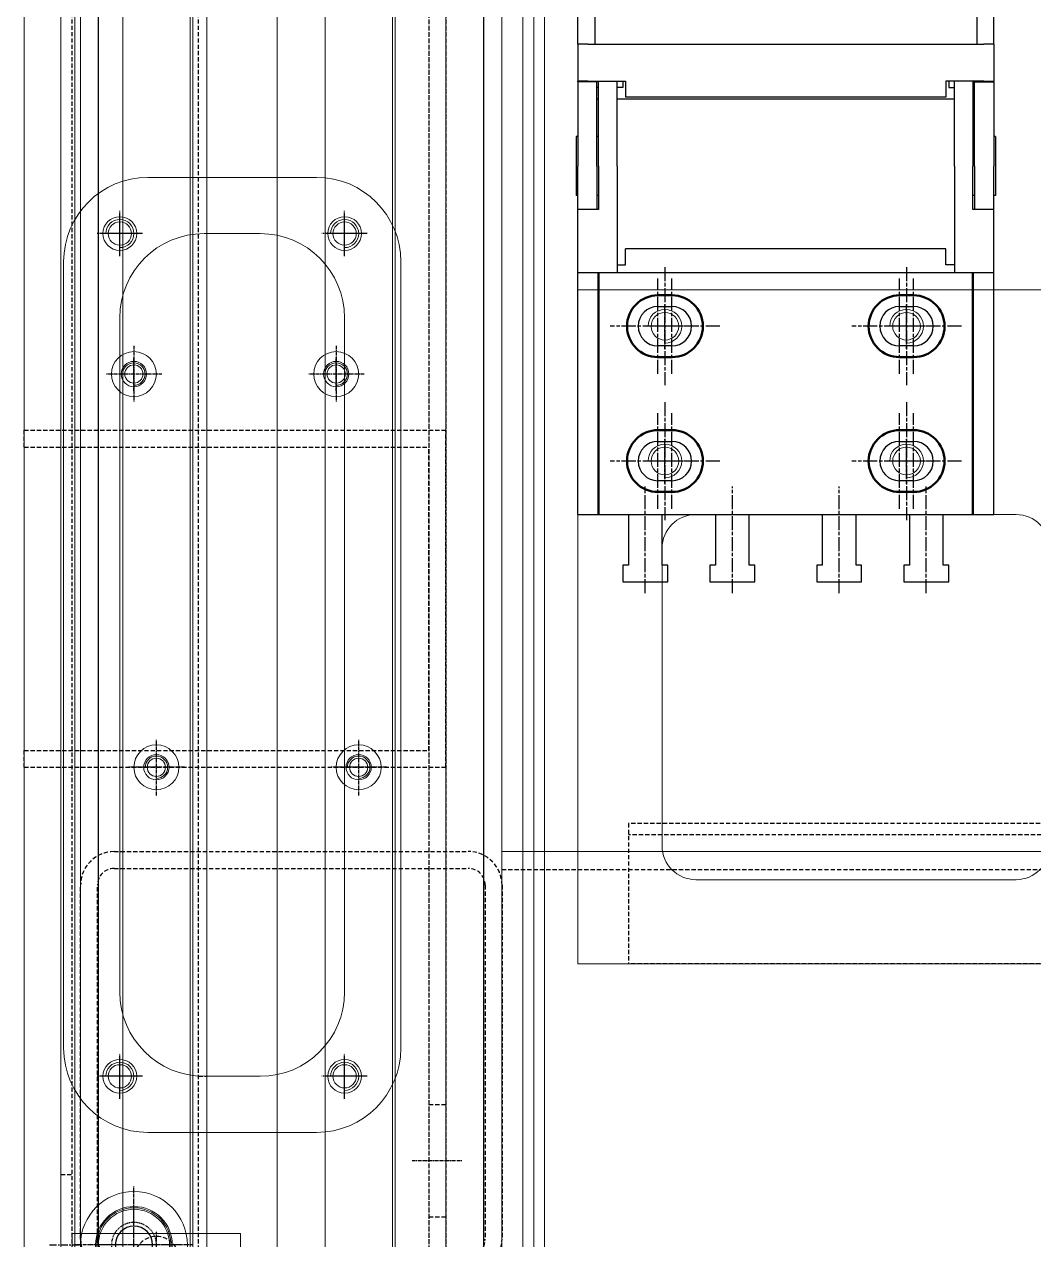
# Model space of a CAD drawing. Header units: millimetres. Extents: x -32759 to 129432, y 390 to 54305.
# Drawn here: x 20307 to 20486.6, y 24912.8 to 25129.2 of the extents above; entities that cross this region are included whole.
import ezdxf

# ---------------------------------------------------------------- set-up
doc = ezdxf.new("R2010")
doc.units = ezdxf.units.MM
for name, pattern in [('CENTER', [2, 1.25, -0.25, 0.25, -0.25]), ('CHAIN', [0.3543, 0.2362, -0.0295, 0.0591, -0.0295]), ('HIDDEN', [0.375, 0.25, -0.125])]:
    doc.linetypes.add(name, pattern=pattern)
for name, color, linetype in [('01-CENTER', 1, 'CENTER'), ('CL', 1, 'CENTER'), ('FL', 3, 'Continuous'), ('HL', 2, 'HIDDEN')]:
    doc.layers.add(name, color=color, linetype=linetype)
doc.layers.add('1111111', color=1, linetype='Continuous', lineweight=25)
doc.layers.add('_BODY', color=7, linetype='Continuous', lineweight=13)

# ---------------------------------------------------------------- blocks, each defined once
blk = doc.blocks.new('y8ll')
at = {"ltscale": 0.5}
for p, q in [((205707.54, 29889.07), (205707.54, 29814.07)), ((205707.54, 29814.07), (206532.54, 29814.07))]:
    blk.add_line(p, q, dxfattribs=at)
at = {"layer": 'HL', "ltscale": 3}
blk.add_line((205707.54, 29817.27), (206532.54, 29817.27), dxfattribs=at)
blk = doc.blocks.new('78E4TWT')
at = {"ltscale": 0.5}
for p, q in [((199299.89, 17897.84), (196019.89, 17897.84)), ((196019.89, 17822.84), (199299.89, 17822.84))]:
    blk.add_line(p, q, dxfattribs=at)
at = {"layer": 'HL', "ltscale": 3}
for p, q in [((196019.89, 17894.64), (199299.89, 17894.64)), ((196019.89, 17826.04), (199299.89, 17826.04))]:
    blk.add_line(p, q, dxfattribs=at)
blk = doc.blocks.new('78544')
at = {"color": 0, "rotation": 90}
blk.add_blockref('y8ll', (221328.38, -183563.49), dxfattribs=at)
blk.add_blockref('78E4TWT', (-6405.58, 4246.21))
blk = doc.blocks.new('R6WRWT')
at = {"ltscale": 0.5}
for p, q in [((208028.26, 17762.34), (205958.26, 17762.34)), ((205958.26, 17687.34), (208028.26, 17687.34))]:
    blk.add_line(p, q, dxfattribs=at)
at = {"layer": 'HL', "ltscale": 3}
for p, q in [((205958.26, 17759.14), (208028.26, 17759.14)), ((205958.26, 17690.54), (208028.26, 17690.54))]:
    blk.add_line(p, q, dxfattribs=at)
blk = doc.blocks.new('T7ETT')
at = {"ltscale": 0.5}
for p, q in [((206535.87, 18593.09), (206535.87, 18518.09)), ((206535.87, 18518.09), (208158.87, 18518.09))]:
    blk.add_line(p, q, dxfattribs=at)
at = {"layer": 'HL', "ltscale": 3}
blk.add_line((206535.87, 18521.29), (208158.87, 18521.29), dxfattribs=at)
blk = doc.blocks.new('tyudrt')
at = {"layer": 'HL', "ltscale": 3}
for p, q in [((311320.86, 131.85), (311383.86, 131.85)), ((311320.86, 128.85), (311383.86, 128.85)), ((311314.86, 62.85), (311314.86, 125.85)), ((311317.86, 62.85), (311317.86, 125.85)), ((311386.86, 125.85), (311386.86, 62.85)), ((311389.86, 125.85), (311389.86, 62.85)), ((311383.86, 59.85), (311320.86, 59.85)), ((311383.86, 56.85), (311320.86, 56.85))]:
    blk.add_line(p, q, dxfattribs=at)
for centre, radius, start, end in [((311320.86, 125.85), 6, 90, 180), ((311383.86, 125.85), 6, 0, 90), ((311320.86, 125.85), 3, 90, 180), ((311383.86, 125.85), 3, 0, 90), ((311320.86, 62.85), 6, 180, 270), ((311320.86, 62.85), 3, 180, 270), ((311383.86, 62.85), 6, 270, 0), ((311383.86, 62.85), 3, 270, 0)]:
    blk.add_arc(centre, radius, start, end, dxfattribs=at)
blk = doc.blocks.new('574534')
at = {"rotation": 90}
blk.add_blockref('T7ETT', (212121.92, -187231.41), dxfattribs=at)
at = {"color": 0, "rotation": 90}
blk.add_blockref('y8ll', (223417.89, -186403.08), dxfattribs=at)
blk.add_blockref('R6WRWT', (-13044.44, 1542.12))
at = {"xscale": -1}
blk.add_blockref('tyudrt', (504918.69, 19172.62), dxfattribs=at)
blk = doc.blocks.new('tyrer')
at = {"layer": 'CL', "ltscale": 0.5}
blk.add_line((278569.1, 7588.4), (278569.1, 7582.4), dxfattribs=at)
at = {"layer": 'HL', "ltscale": 3}
for p, q in [((278565.6, 7586.4), (278565.6, 7584.4)), ((278572.6, 7586.4), (278572.6, 7584.4))]:
    blk.add_line(p, q, dxfattribs=at)
blk = doc.blocks.new('uytyutyu')
at = {"layer": 'HL', "ltscale": 3}
for p, q in [((278638.26, 7512.39), (278638.26, 7537.39)), ((278718.26, 7537.39), (278638.26, 7537.39)), ((278716.26, 7514.39), (278716.26, 7537.39)), ((278718.26, 7512.39), (278718.26, 7537.39)), ((278716.26, 7514.39), (278638.26, 7514.39)), ((278718.26, 7512.39), (278638.26, 7512.39))]:
    blk.add_line(p, q, dxfattribs=at)
at = {"rotation": 90}
blk.add_blockref('tyrer', (286302.66, -271042.71), dxfattribs=at)
blk = doc.blocks.new('845e5')
at = {"ltscale": 0.5}
for p, q in [((253180.46, 54334.95), (254580.46, 54334.95)), ((253180.46, 54333.04), (254580.46, 54333.04)), ((253180.46, 54331.11), (254580.46, 54331.11))]:
    blk.add_line(p, q, dxfattribs=at)
at = {"rotation": 90}
blk.add_blockref('uytyutyu', (261147.85, -224288.38), dxfattribs=at)
blk = doc.blocks.new('A$C3030005A')
for p, q in [((0, 74.3), (0, 72.55)), ((0, 74.3), (6.59, 74.3)), ((6.69, 74.3), (6.59, 74.3)), ((6.59, 72.55), (6.59, 74.3)), ((6.69, 74.3), (21.69, 74.3)), ((6.69, 70.9), (6.69, 74.3)), ((16.44, 74.6), (26.94, 74.6)), ((16.44, 74.6), (16.44, 74.3)), ((29.39, 74.3), (21.69, 74.3)), ((26.94, 74.6), (26.94, 74.3)), ((40.69, 74.3), (29.39, 74.3)), ((29.39, 74.3), (29.39, 70.6)), ((83.69, 74.3), (40.69, 74.3)), ((40.69, 74.3), (40.69, 0.3)), ((83.69, 0.3), (83.69, 74.3)), ((0, 2.05), (0, 72.55)), ((6.59, 72.55), (6.59, 65.8)), ((6.59, 70.9), (6.69, 70.9)), ((6.59, 70.6), (21.69, 70.6)), ((21.69, 70.9), (6.69, 70.9)), ((7.69, 70.6), (7.69, 70.9)), ((9.69, 70.6), (9.69, 70.9)), ((16.44, 70.9), (16.44, 70.6)), ((21.69, 70.9), (29.39, 70.9)), ((29.39, 70.6), (21.69, 70.6)), ((26.94, 70.9), (26.94, 70.6)), ((21.69, 67.3), (6.59, 67.3)), ((7.69, 66.3), (7.69, 67.3)), ((9.69, 7.3), (9.69, 67.3)), ((21.69, 67.3), (40.69, 67.3)), ((39.29, 67.3), (39.29, 65.8)), ((6.59, 66.3), (7.69, 66.3)), ((6.59, 65.8), (9.44, 65.8)), ((9.44, 65.8), (9.44, 8.8)), ((39.29, 65.8), (36.44, 65.8)), ((36.44, 65.8), (36.44, 8.8)), ((92.69, 65.3), (83.69, 65.3)), ((92.69, 66.3), (92.69, 65.3)), ((95.69, 66.3), (92.69, 66.3)), ((95.69, 58.3), (95.69, 66.3)), ((46.69, 57.55), (46.69, 60.05)), ((53.69, 60.05), (53.69, 57.55)), ((70.69, 57.55), (70.69, 60.05)), ((77.69, 60.05), (77.69, 57.55)), ((83.69, 59.3), (92.69, 59.3)), ((92.69, 59.3), (92.69, 58.3)), ((92.69, 58.3), (95.69, 58.3)), ((92.69, 49.8), (83.69, 49.8)), ((92.69, 50.8), (92.69, 49.8)), ((95.69, 50.8), (92.69, 50.8)), ((95.69, 42.8), (95.69, 50.8)), ((83.69, 43.8), (92.69, 43.8)), ((92.69, 43.8), (92.69, 42.8)), ((92.69, 42.8), (95.69, 42.8)), ((92.69, 30.8), (83.69, 30.8)), ((92.69, 31.8), (92.69, 30.8)), ((95.69, 31.8), (92.69, 31.8)), ((95.69, 23.8), (95.69, 31.8)), ((83.69, 24.8), (92.69, 24.8)), ((92.69, 24.8), (92.69, 23.8)), ((92.69, 23.8), (95.69, 23.8)), ((46.69, 14.55), (46.69, 17.05)), ((53.69, 17.05), (53.69, 14.55)), ((70.69, 14.55), (70.69, 17.05)), ((77.69, 17.05), (77.69, 14.55)), ((92.69, 15.3), (83.69, 15.3)), ((92.69, 16.3), (92.69, 15.3)), ((95.69, 16.3), (92.69, 16.3)), ((95.69, 8.3), (95.69, 16.3)), ((6.59, 8.8), (9.44, 8.8)), ((6.59, 2.05), (6.59, 8.8)), ((39.29, 8.8), (36.44, 8.8)), ((39.29, 7.3), (39.29, 8.8)), ((83.69, 9.3), (92.69, 9.3)), ((92.69, 9.3), (92.69, 8.3)), ((6.59, 8.3), (7.69, 8.3)), ((21.69, 7.3), (6.59, 7.3)), ((7.69, 8.3), (7.69, 7.3)), ((21.69, 7.3), (40.69, 7.3)), ((92.69, 8.3), (95.69, 8.3)), ((21.69, 4), (6.59, 4)), ((6.59, 3.7), (6.69, 3.7)), ((6.69, 3.7), (6.69, 0.3)), ((21.69, 3.7), (6.69, 3.7)), ((7.69, 4), (7.69, 3.7)), ((9.69, 3.7), (9.69, 4)), ((16.44, 4), (16.44, 3.7)), ((21.69, 4), (29.39, 4)), ((21.69, 3.7), (29.39, 3.7)), ((26.94, 4), (26.94, 3.7)), ((29.39, 4), (29.39, 0.3)), ((0, 2.05), (0, 0.3)), ((0, 0.3), (6.59, 0.3)), ((6.59, 2.05), (6.59, 0.3)), ((6.69, 0.3), (6.59, 0.3)), ((6.69, 0.3), (21.69, 0.3)), ((16.44, 0.3), (16.44, 0)), ((29.39, 0.3), (21.69, 0.3)), ((26.94, 0.3), (26.94, 0)), ((40.69, 0.3), (29.39, 0.3)), ((83.69, 0.3), (40.69, 0.3)), ((16.44, 0), (26.94, 0))]:
    blk.add_line(p, q)
at = {"lineweight": 50}
for p, q in [((40.69, 70.6), (83.69, 70.6)), ((44.69, 60.05), (44.69, 57.55)), ((55.69, 57.55), (55.69, 60.05)), ((68.69, 60.05), (68.69, 57.55)), ((79.69, 57.55), (79.69, 60.05)), ((44.69, 17.05), (44.69, 14.55)), ((55.69, 14.55), (55.69, 17.05)), ((68.69, 17.05), (68.69, 14.55)), ((79.69, 14.55), (79.69, 17.05)), ((40.69, 4), (83.69, 4))]:
    blk.add_line(p, q, dxfattribs=at)
for centre, start, end in [((50.19, 60.05), 0, 180), ((74.19, 60.05), 0, 180), ((50.19, 57.55), 180, 0), ((74.19, 57.55), 180, 0), ((50.19, 17.05), 0, 180), ((74.19, 17.05), 0, 180), ((50.19, 14.55), 180, 0), ((74.19, 14.55), 180, 0)]:
    blk.add_arc(centre, 5.5, start, end, dxfattribs=at)
for centre, start, end in [((50.19, 60.05), 0, 180), ((74.19, 60.05), 0, 180), ((50.19, 57.55), 180, 0), ((74.19, 57.55), 180, 0), ((50.19, 17.05), 0, 180), ((74.19, 17.05), 0, 180), ((50.19, 14.55), 180, 0), ((74.19, 14.55), 180, 0)]:
    blk.add_arc(centre, 3.5, start, end)
at = {"layer": '01-CENTER', "linetype": 'CHAIN', "ltscale": 10.556371}
for p, q in [((50.19, 68.55), (50.19, 49.05)), ((74.19, 68.55), (74.19, 49.05)), ((97.69, 62.3), (78.69, 62.3)), ((39.69, 58.8), (60.69, 58.8)), ((58.69, 60.05), (41.69, 60.05)), ((63.69, 58.8), (84.69, 58.8)), ((82.69, 60.05), (65.69, 60.05)), ((58.69, 57.55), (41.69, 57.55)), ((82.69, 57.55), (65.69, 57.55)), ((97.69, 46.8), (78.69, 46.8)), ((97.69, 27.8), (78.69, 27.8)), ((50.19, 25.55), (50.19, 6.05)), ((74.19, 25.55), (74.19, 6.05)), ((39.69, 15.8), (60.69, 15.8)), ((58.69, 17.05), (41.69, 17.05)), ((63.69, 15.8), (84.69, 15.8)), ((82.69, 17.05), (65.69, 17.05)), ((58.69, 14.55), (41.69, 14.55)), ((82.69, 14.55), (65.69, 14.55)), ((97.69, 12.3), (78.69, 12.3))]:
    blk.add_line(p, q, dxfattribs=at)
blk = doc.blocks.new('A$C5B6D2EAE')
for p, q in [((0, 66.4), (0, 74.4)), ((7.45, 74.4), (0, 74.4)), ((7.45, 70.6), (7.45, 74.4)), ((7.45, 74.4), (17.45, 74.4)), ((12.45, 74.8), (22.45, 74.8)), ((12.45, 74.4), (12.45, 74.8)), ((36.45, 74.4), (17.45, 74.4)), ((22.45, 74.4), (22.45, 74.8)), ((17.45, 71.4), (7.45, 71.4)), ((12.45, 70.6), (12.45, 71.4)), ((17.45, 71.4), (36.45, 71.4)), ((22.45, 70.6), (22.45, 71.4)), ((17.45, 70.6), (7.45, 70.6)), ((17.45, 70.6), (18.45, 70.6)), ((25.24, 70.6), (18.45, 70.6)), ((18.45, 66.4), (18.45, 70.6)), ((25.24, 70.6), (25.24, 66.4)), ((0, 66.4), (17.45, 66.4)), ((0, 8.9), (0, 65.9)), ((2.7, 65.9), (0, 65.9)), ((2.7, 8.9), (2.7, 65.9)), ((18.45, 66.4), (17.45, 66.4)), ((18.45, 66.4), (25.24, 66.4)), ((2.7, 8.9), (0, 8.9)), ((0, 0.4), (0, 8.4)), ((0, 8.4), (17.45, 8.4)), ((18.45, 8.4), (17.45, 8.4)), ((18.45, 8.4), (25.24, 8.4)), ((18.45, 8.4), (18.45, 4.2)), ((25.24, 4.2), (25.24, 8.4)), ((17.45, 4.2), (7.45, 4.2)), ((7.45, 4.2), (7.45, 0.4)), ((17.45, 3.4), (7.45, 3.4)), ((12.45, 3.4), (12.45, 4.2)), ((17.45, 4.2), (18.45, 4.2)), ((17.45, 3.4), (36.45, 3.4)), ((25.24, 4.2), (18.45, 4.2)), ((22.45, 3.4), (22.45, 4.2)), ((7.45, 0.4), (0, 0.4)), ((7.45, 0.4), (17.45, 0.4)), ((12.45, 0), (12.45, 0.4)), ((12.45, 0), (22.45, 0)), ((36.45, 0.4), (17.45, 0.4)), ((22.45, 0), (22.45, 0.4))]:
    blk.add_line(p, q)
blk = doc.blocks.new('ydthftf')
at = {"layer": '1111111', "ltscale": 0.5, "xscale": -1}
for name, p in [('A$C3030005A', (253789.15, 54482.21)), ('A$C5B6D2EAE', (253825.6, 54482.11))]:
    blk.add_blockref(name, p, dxfattribs=at)
blk = doc.blocks.new('uyirdte')
at = {"ltscale": 0.5}
blk.add_circle((318072.61, 28282.77), 2.46, dxfattribs=at)
at = {"color": 1, "ltscale": 0.5}
blk.add_arc((318072.61, 28282.77), 3, 270, 180, dxfattribs=at)
at = {"layer": 'CL', "ltscale": 0.5}
for p, q in [((318072.61, 28286.77), (318072.61, 28278.77)), ((318068.61, 28282.77), (318076.61, 28282.77))]:
    blk.add_line(p, q, dxfattribs=at)
blk = doc.blocks.new('YURTER')
at = {"ltscale": 0.5}
for radius in [5.5, 3.3]:
    blk.add_circle((316968.93, 27377.49), radius, dxfattribs=at)
at = {"layer": 'CL', "ltscale": 0.5}
for p, q in [((316968.93, 27370.99), (316968.93, 27383.99)), ((316962.43, 27377.49), (316975.43, 27377.49))]:
    blk.add_line(p, q, dxfattribs=at)
blk = doc.blocks.new('574525')
at = {"ltscale": 0.5}
for p, q in [((254042.42, 51693.49), (254042.42, 51818.49)), ((254042.42, 51818.49), (254162.42, 51818.49)), ((254162.42, 51693.49), (254162.42, 51818.49)), ((254063.42, 51777.49), (254116.42, 51777.49)), ((254057.42, 51771.49), (254057.42, 51714.49)), ((254122.42, 51771.49), (254122.42, 51714.49)), ((254063.42, 51708.49), (254116.42, 51708.49)), ((254042.42, 51693.49), (254162.42, 51693.49))]:
    blk.add_line(p, q, dxfattribs=at)
for centre, start, end in [((254063.42, 51771.49), 90, 180), ((254116.42, 51771.49), 0, 90), ((254063.42, 51714.49), 180, 270), ((254116.42, 51714.49), 270, 0)]:
    blk.add_arc(centre, 6, start, end, dxfattribs=at)
for name, p in [('YURTER', (-62896.51, 24433)), ('YURTER', (-62836.51, 24433)), ('YURTER', (-62896.51, 24413)), ('YURTER', (-62836.51, 24413)), ('uyirdte', (-63940.68, 23469.22)), ('uyirdte', (-63916.68, 23469.22)), ('uyirdte', (-63940.68, 23426.22)), ('uyirdte', (-63916.68, 23426.22))]:
    blk.add_blockref(name, p)
blk = doc.blocks.new('tyietwtet')
blk.add_blockref('574525', (-40540.32, 804.57))
blk = doc.blocks.new('68w3rwt')
for name, p in [('tyietwtet', (2438.37, 1692.02)), ('845e5', (-37669.98, -150.79)), ('ydthftf', (-37684.98, -292.42))]:
    blk.add_blockref(name, p)
blk = doc.blocks.new('r6qq3rwq')
at = {"ltscale": 0.5}
for radius in [4, 2.25]:
    blk.add_circle((157631.76, 30506.04), radius, dxfattribs=at)
at = {"layer": 'CL', "ltscale": 0.5}
for p, q in [((157631.76, 30511.04), (157631.76, 30501.04)), ((157626.76, 30506.04), (157636.76, 30506.04))]:
    blk.add_line(p, q, dxfattribs=at)
blk = doc.blocks.new('6tuerte')
at = {"ltscale": 0.5}
for p, q in [((158864.39, 29430.98), (159824.39, 29430.98)), ((158864.39, 29418.98), (159824.39, 29418.98))]:
    blk.add_line(p, q, dxfattribs=at)
blk.add_blockref('r6qq3rwq', (1862.63, -1081.07))
blk = doc.blocks.new('ryuere')
at = {"layer": 'HL', "ltscale": 3}
for p, q in [((-17901.74, 10665.66), (-17901.74, 10667.16)), ((-17841.74, 10665.66), (-17841.74, 10667.16))]:
    blk.add_line(p, q, dxfattribs=at)
blk = doc.blocks.new('tirru')
at = {"layer": 'CL'}
for p, q in [((-18451.74, 9463.76), (-18451.74, 9453.94)), ((-18456.65, 9458.85), (-18446.82, 9458.85))]:
    blk.add_line(p, q, dxfattribs=at)
at = {"layer": 'HL', "ltscale": 3}
blk.add_circle((-18451.74, 9458.85), 4, dxfattribs=at)
blk = doc.blocks.new('r66uru')
at = {"layer": 'CL'}
blk.add_line((-18386.74, 10633.16), (-18386.74, 10639.16), dxfattribs=at)
at = {"layer": 'HL', "ltscale": 3}
for p, q in [((-18399.24, 10635.16), (-18399.24, 10637.16)), ((-18374.24, 10635.16), (-18374.24, 10637.16))]:
    blk.add_line(p, q, dxfattribs=at)
blk = doc.blocks.new('tyrttet')
blk.add_circle((200207.9, 17418.07), 6.6)
at = {"layer": 'CL'}
for p, q in [((200207.9, 17426.17), (200207.9, 17409.97)), ((200199.8, 17418.07), (200216, 17418.07))]:
    blk.add_line(p, q, dxfattribs=at)
blk = doc.blocks.new('trtete')
for p, q in [((200122.9, 17428.07), (200622.9, 17428.07)), ((200122.9, 17402.07), (200622.9, 17402.07))]:
    blk.add_line(p, q)
at = {"layer": 'HL', "ltscale": 3}
for p, q in [((200124.9, 17426.57), (200620.9, 17426.57)), ((200124.9, 17404.07), (200620.9, 17404.07))]:
    blk.add_line(p, q, dxfattribs=at)
at = {"xscale": -1}
blk.add_blockref('ryuere', (182336.17, 6760.91), dxfattribs=at)
for name, p in [('tirru', (218657.14, 7960.23)), ('tyrttet', (0, -3)), ('r66uru', (218594.64, 6766.91))]:
    blk.add_blockref(name, p)
blk = doc.blocks.new('tu7yett')
at = {"ltscale": 0.5}
for radius in [9.5, 6.83, 6.33]:
    blk.add_circle((203705.95, 14336.91), radius, dxfattribs=at)
at = {"layer": 'CL', "ltscale": 0.5}
for p, q in [((203705.95, 14347.41), (203705.95, 14326.41)), ((203695.45, 14336.91), (203716.45, 14336.91))]:
    blk.add_line(p, q, dxfattribs=at)
at = {"layer": 'FL', "ltscale": 0.5}
blk.add_circle((203705.95, 14336.91), 3.32, dxfattribs=at)
at = {"layer": 'HL', "ltscale": 0.5}
blk.add_circle((203705.95, 14336.91), 4, dxfattribs=at)
blk = doc.blocks.new('TYEWRW')
at = {"ltscale": 0.5}
blk.add_circle((316722.34, 32394.14), 2.07, dxfattribs=at)
at = {"color": 1, "ltscale": 0.5}
blk.add_arc((316722.34, 32394.14), 2.5, 270, 180, dxfattribs=at)
at = {"layer": 'CL', "ltscale": 0.5}
for p, q in [((316722.34, 32397.64), (316722.34, 32390.64)), ((316718.84, 32394.14), (316725.84, 32394.14))]:
    blk.add_line(p, q, dxfattribs=at)
blk = doc.blocks.new('trwew')
at = {"ltscale": 0.5}
for p, q in [((201573.06, 16182.91), (201573.06, 16152.91)), ((201573.06, 16182.91), (201638.06, 16182.91)), ((201638.06, 16182.91), (201638.06, 16152.91)), ((201573.06, 16152.91), (201638.06, 16152.91))]:
    blk.add_line(p, q, dxfattribs=at)
for p in [(-115139.78, -16226.23), (-115093.78, -16226.23)]:
    blk.add_blockref('TYEWRW', p)
blk = doc.blocks.new('6qwrqr')
for name, p in [('trwew', (505.38, 160.79)), ('trtete', (1933.53, -1090.37)), ('tu7yett', (-1564.52, 1987.8))]:
    blk.add_blockref(name, p)
blk = doc.blocks.new('5TU7WRRW')
at = {"color": 6, "ltscale": 0.5}
for radius in [4, 2.25]:
    blk.add_circle((205051.57, 17515.02), radius, dxfattribs=at)
at = {"layer": 'CL', "ltscale": 0.5}
for p, q in [((205051.57, 17520.02), (205051.57, 17510.02)), ((205046.57, 17515.02), (205056.57, 17515.02))]:
    blk.add_line(p, q, dxfattribs=at)
blk = doc.blocks.new('56uewwr')
at = {"color": 6}
for p, q in [((161145.25, 27256.1), (160185.25, 27256.1)), ((161145.25, 27247.1), (160185.25, 27247.1)), ((161145.25, 27226.1), (160185.25, 27226.1)), ((161145.25, 27211.1), (160185.25, 27211.1)), ((161145.25, 27190.1), (160185.25, 27190.1)), ((161145.25, 27181.1), (160185.25, 27181.1))]:
    blk.add_line(p, q, dxfattribs=at)
for p in [(-44606.32, 9721.58), (-44606.32, 9685.58)]:
    blk.add_blockref('5TU7WRRW', p, dxfattribs=at)
blk = doc.blocks.new('r6wr3wr')
at = {"xscale": -1}
blk.add_blockref('56uewwr', (318408.71, 6279.26), dxfattribs=at)
blk.add_blockref('6qwrqr', (-44332.97, 17155.16))
blk = doc.blocks.new('eywerw')
at = {"ltscale": 0.5}
blk.add_circle((158547.68, 31157.1), 3, dxfattribs=at)
at = {"layer": 'CL', "ltscale": 0.5}
for p, q in [((158547.68, 31161.13), (158547.68, 31153.07)), ((158543.65, 31157.1), (158551.7, 31157.1))]:
    blk.add_line(p, q, dxfattribs=at)
blk = doc.blocks.new('5ywrw')
at = {"ltscale": 0.5}
for p, q in [((158520.19, 31242.74), (158660.19, 31242.74)), ((158505.19, 31227.74), (158505.19, 31197.74)), ((158675.19, 31227.74), (158675.19, 31197.74)), ((158520.19, 31182.74), (158660.19, 31182.74))]:
    blk.add_line(p, q, dxfattribs=at)
for centre, start, end in [((158520.19, 31227.74), 90, 180), ((158660.19, 31227.74), 0, 90), ((158520.19, 31197.74), 180, 270), ((158660.19, 31197.74), 270, 0)]:
    blk.add_arc(centre, 15, start, end, dxfattribs=at)
for p in [(-32.49, 75.64), (117.51, 75.64), (-32.49, 35.64), (117.51, 35.64)]:
    blk.add_blockref('eywerw', p)
blk = doc.blocks.new('r6yerwe')
at = {"layer": 'HL', "ltscale": 3}
for p, q in [((160910.08, 29876.79), (160910.08, 29951.79)), ((160910.08, 29951.79), (160970.08, 29951.79)), ((160970.08, 29876.79), (160970.08, 29951.79)), ((160913.08, 29948.79), (160967.08, 29948.79)), ((160913.08, 29876.79), (160913.08, 29948.79)), ((160967.08, 29876.79), (160967.08, 29948.79)), ((160910.08, 29876.79), (160913.08, 29876.79)), ((160967.08, 29876.79), (160970.08, 29876.79))]:
    blk.add_line(p, q, dxfattribs=at)
blk = doc.blocks.new('y4ee')
at = {"ltscale": 0.5}
blk.add_circle((159827.27, 26534.39), 2.07, dxfattribs=at)
at = {"color": 1, "ltscale": 0.5}
blk.add_arc((159827.27, 26534.39), 2.5, 270, 180, dxfattribs=at)
at = {"layer": 'CL', "ltscale": 0.5}
for p, q in [((159827.27, 26537.89), (159827.27, 26530.89)), ((159823.77, 26534.39), (159830.77, 26534.39))]:
    blk.add_line(p, q, dxfattribs=at)
blk = doc.blocks.new('t7uyryry')
at = {"ltscale": 0.5}
for p, q in [((159261.46, 31250.74), (157185.46, 31250.74)), ((157973.46, 31232.74), (157853.46, 31232.74)), ((157838.46, 31207.74), (157838.46, 31217.74)), ((157988.46, 31207.74), (157988.46, 31217.74)), ((157853.46, 31192.74), (157973.46, 31192.74))]:
    blk.add_line(p, q, dxfattribs=at)
for centre, start, end in [((157853.46, 31217.74), 90, 180), ((157973.46, 31217.74), 0, 90), ((157853.46, 31207.74), 180, 270), ((157973.46, 31207.74), 270, 0)]:
    blk.add_arc(centre, 15, start, end, dxfattribs=at)
at = {"color": 6}
for p in [(-1988.81, 4698.36), (-1838.81, 4698.36), (-1988.81, 4658.36), (-1838.81, 4658.36)]:
    blk.add_blockref('y4ee', p, dxfattribs=at)
blk = doc.blocks.new('578wr')
at = {"layer": 'HL', "ltscale": 3}
for p, q in [((159196.46, 28281.3), (157250.46, 28281.3)), ((159196.46, 28278.3), (157250.46, 28278.3))]:
    blk.add_line(p, q, dxfattribs=at)
blk = doc.blocks.new('56urfw')
at = {"ltscale": 0.5}
blk.add_circle((157533.11, 30589.18), 1.62, dxfattribs=at)
at = {"color": 1, "ltscale": 0.5}
blk.add_arc((157533.11, 30589.18), 2, 270, 180, dxfattribs=at)
at = {"layer": 'CL', "ltscale": 0.5}
for p, q in [((157533.11, 30592.18), (157533.11, 30586.18)), ((157530.11, 30589.18), (157536.11, 30589.18))]:
    blk.add_line(p, q, dxfattribs=at)
blk = doc.blocks.new('rtuw3rwr')
at = {"layer": 'HL', "ltscale": 3}
for p, q in [((159196.46, 28803.38), (157250.46, 28803.38)), ((159196.46, 28800.38), (157250.46, 28800.38))]:
    blk.add_line(p, q, dxfattribs=at)
for p in [(360.35, -1801.3), (360.35, -1837.3)]:
    blk.add_blockref('56urfw', p)
blk = doc.blocks.new('uett')
at = {"layer": 'CL', "ltscale": 0.5}
blk.add_line((157033, 24824.01), (157042, 24824.01), dxfattribs=at)
at = {"layer": 'HL', "ltscale": 3}
for p, q in [((157036, 24834.01), (157039, 24834.01)), ((157036, 24814.01), (157039, 24814.01))]:
    blk.add_line(p, q, dxfattribs=at)
blk = doc.blocks.new('rturtey')
at = {"layer": 'HL', "ltscale": 3}
for p, q in [((156812.23, 25141.89), (154742.23, 25141.89)), ((156812.23, 25138.89), (154742.23, 25138.89))]:
    blk.add_line(p, q, dxfattribs=at)
at = {"rotation": 90}
blk.add_blockref('uett', (180201.24, -131897.11), dxfattribs=at)
for p in [(-2015.88, -5466.79), (-2015.88, -5502.79)]:
    blk.add_blockref('56urfw', p)
blk = doc.blocks.new('56wer')
for name, p in [('rturtey', (0, 4455.79)), ('t7uyryry', (-2446.23, -1653.07)), ('578wr', (-2446.23, 1316.37)), ('rtuw3rwr', (-2446.23, 794.3)), ('r6yerwe', (-5462.84, -354.12))]:
    blk.add_blockref(name, p)
blk = doc.blocks.new('5uwerwt')
for name, p in [('56wer', (0, 2502.8)), ('r6wr3wr', (-2446.23, -1434.88)), ('r6yerwe', (-5462.84, 2148.69)), ('6tuerte', (-4047.15, 2660.01)), ('5ywrw', (-3122.95, 849.74)), ('6tuerte', (-4047.15, 2624.01))]:
    blk.add_blockref(name, p)
blk = doc.blocks.new('y8e5ey')
at = {"rotation": 90}
for name, p in [('5uwerwt', (130331.376, -143723.274)), ('78544', (120364.948, -179805.35)), ('574534', (117525.357, -181894.861))]:
    blk.add_blockref(name, p, dxfattribs=at)
at = {"color": 0, "rotation": 90}
blk.add_blockref('68w3rwt', (152397.482, -204251.514), dxfattribs=at)
blk = doc.blocks.new('1')
at = {"color": 6, "xscale": -1}
blk.add_blockref('y8e5ey', (100575.763, -6800.077), dxfattribs=at)
blk = doc.blocks.new('sdfgsdfgcxvxbxcv')
blk.add_blockref('1', (266381.038, 132792.991))

msp = doc.modelspace()

# ---------------------------------------------------------------- block references
at = {"layer": '_BODY'}
msp.add_blockref('sdfgsdfgcxvxbxcv', (-248343.91, -112719.97), dxfattribs=at)

doc.saveas('drawing.dxf')
